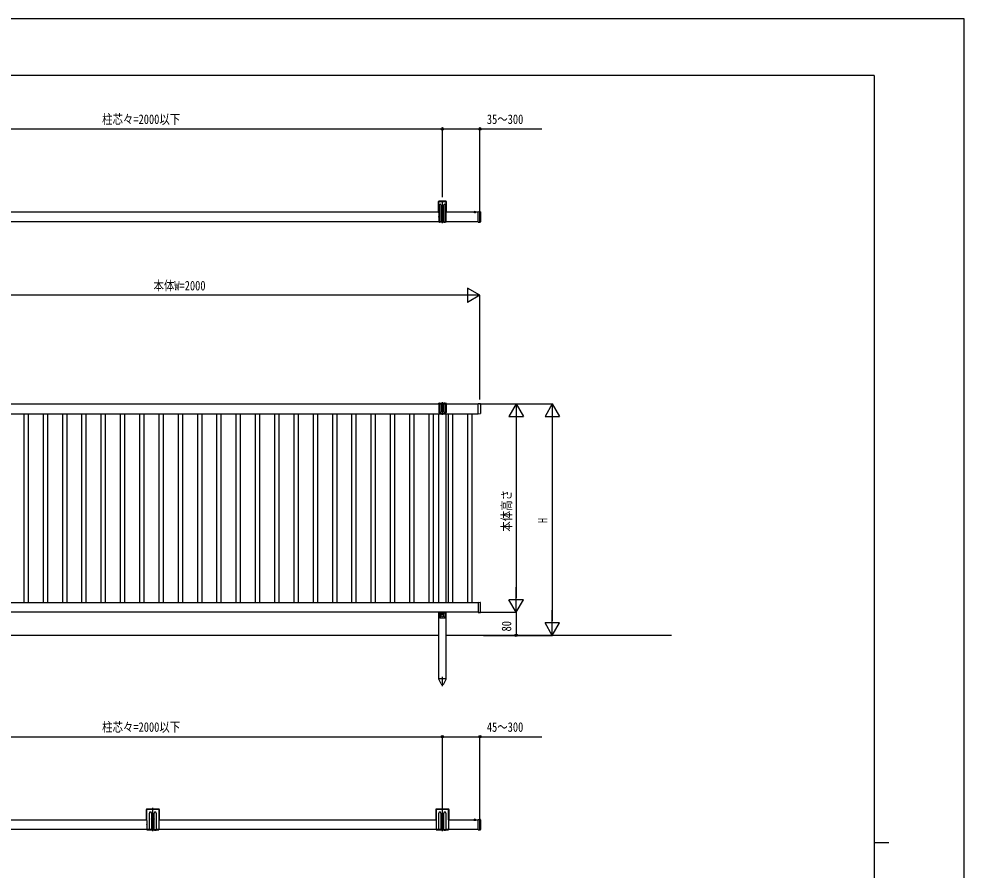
# Model space of a CAD drawing. Units: millimetres, scale not verified. Extents: x -4205 to 4205, y -2970 to 2970.
# Drawn here: x 941 to 4205, y 29 to 2970 of the extents above; entities that cross this region are included whole.
import ezdxf
from ezdxf.enums import TextEntityAlignment as Align

# ---------------------------------------------------------------- set-up
doc = ezdxf.new("R2010")
doc.units = ezdxf.units.MM
doc.header["$LTSCALE"] = 12
for name, color, linetype in [('0-3_YKK_A1', 4, 'Continuous'), ('0-4_YKK_D', 6, 'Continuous'), ('0-5_YKK_ZWAK', 7, 'Continuous')]:
    doc.layers.add(name, color=color, linetype=linetype)
doc.styles.add('ＭＳ ゴシック', font='')
doc.styles.get('ＭＳ ゴシック').set_extended_font_data('MS Gothic')

msp = doc.modelspace()

# ---------------------------------------------------------------- linework, layer by layer
at = {"layer": '0-3_YKK_A1'}
for p, q in [((2389.02, 2337.5), (2389.02, 2304)), ((2390.52, 2337.5), (2390.52, 2302.5)), ((2415.52, 2340), (2391.52, 2340)), ((2415.52, 2338.5), (2391.52, 2338.5)), ((2393.52, 2268.5), (2393.52, 2327.2)), ((2398.52, 2327.2), (2398.52, 2268.5)), ((2403.52, 2263.8), (2403.52, 2342.63)), ((2408.52, 2268.5), (2408.52, 2327.2)), ((2413.52, 2327.2), (2413.52, 2268.5)), ((2416.52, 2302.5), (2416.52, 2337.5)), ((2418.02, 2304), (2418.02, 2337.5)), ((2391.02, 2302), (537.52, 2302)), ((2391.02, 2302), (2389.02, 2304)), ((2391.02, 2302), (2391.02, 2301.71)), ((2391.02, 2300.29), (2391.02, 2286.71)), ((2391.02, 2285.29), (2391.02, 2268.5)), ((2409.77, 2305.2), (2397.27, 2305.2)), ((2402.27, 2305.62), (2401.44, 2305.62)), ((2404.76, 2304.79), (2405.59, 2304.79)), ((2418.02, 2304), (2416.02, 2302)), ((2527.02, 2302), (2416.02, 2302)), ((2416.02, 2301.71), (2416.02, 2302)), ((2416.02, 2286.71), (2416.02, 2300.29)), ((2416.02, 2268.5), (2416.02, 2285.29)), ((2511.92, 2302), (2519.12, 2302)), ((2513.47, 2303.97), (2514.37, 2302.15)), ((2515.52, 2301.54), (2514.37, 2302.15)), ((2515.52, 2305.5), (2515.52, 2298.93)), ((2515.52, 2301.54), (2516.66, 2302.15)), ((2517.57, 2303.97), (2516.66, 2302.15)), ((2527.02, 2303.25), (2527.02, 2303.93)), ((2527.02, 2268.75), (2527.02, 2303.25)), ((2527.34, 2304.23), (2534.08, 2303.82)), ((2533.02, 2266.89), (2533.02, 2305.22)), ((2535.02, 2302.82), (2535.02, 2269.18)), ((537.52, 2270), (2391.02, 2270)), ((2391.02, 2270), (2394.52, 2270)), ((2391.02, 2268.5), (2393.52, 2268.5)), ((2397.52, 2267.5), (2394.52, 2267.5)), ((2396.52, 2269), (2395.52, 2269)), ((2397.52, 2270), (2409.52, 2270)), ((2398.52, 2268.5), (2408.52, 2268.5)), ((2409.52, 2267.5), (2412.52, 2267.5)), ((2410.52, 2269), (2411.52, 2269)), ((2412.52, 2270), (2416.02, 2270)), ((2413.52, 2268.5), (2416.02, 2268.5)), ((2416.02, 2270), (2527.02, 2270)), ((2527.02, 2268.07), (2527.02, 2268.75)), ((2527.34, 2267.77), (2534.08, 2268.18)), ((537.52, 1640), (2527.02, 1640)), ((2393.52, 1641.5), (2391.02, 1641.5)), ((2391.02, 1641.5), (2391.02, 1610)), ((2393.52, 1612.49), (2393.52, 1641.5)), ((2394.52, 1642.5), (2397.52, 1642.5)), ((2408.52, 1641.5), (2398.52, 1641.5)), ((2398.52, 1641.5), (2398.52, 1612.49)), ((2403.52, 1602.42), (2403.52, 1646.2)), ((2408.52, 1612.49), (2408.52, 1641.5)), ((2412.52, 1642.5), (2409.52, 1642.5)), ((2416.02, 1641.5), (2413.52, 1641.5)), ((2413.52, 1641.5), (2413.52, 1612.49)), ((2416.02, 1641.5), (2416.02, 1610)), ((2527.34, 1641.18), (2534.08, 1640.76)), ((2535.02, 1639.77), (2535.02, 1607.13)), ((537.52, 1606), (2527.02, 1606)), ((957.92, 1606), (957.92, 954)), ((957.92, 1606), (972.92, 1606)), ((972.92, 1606), (972.92, 954)), ((1024.52, 1606), (1024.52, 954)), ((1024.52, 1606), (1039.52, 1606)), ((1039.52, 1606), (1039.52, 954)), ((1091.12, 1606), (1091.12, 954)), ((1091.12, 1606), (1106.12, 1606)), ((1106.12, 1606), (1106.12, 954)), ((1157.72, 1606), (1157.72, 954)), ((1157.72, 1606), (1172.72, 1606)), ((1172.72, 1606), (1172.72, 954)), ((1224.32, 1606), (1224.32, 954)), ((1224.32, 1606), (1239.32, 1606)), ((1239.32, 1606), (1239.32, 954)), ((1290.92, 1606), (1290.92, 954)), ((1290.92, 1606), (1305.92, 1606)), ((1305.92, 1606), (1305.92, 954)), ((1357.52, 1606), (1357.52, 954)), ((1357.52, 1606), (1372.52, 1606)), ((1372.52, 1606), (1372.52, 954)), ((1424.12, 1606), (1424.12, 954)), ((1424.12, 1606), (1439.12, 1606)), ((1439.12, 1606), (1439.12, 954)), ((1490.72, 1606), (1490.72, 954)), ((1490.72, 1606), (1505.72, 1606)), ((1505.72, 1606), (1505.72, 954)), ((1557.32, 1606), (1557.32, 954)), ((1557.32, 1606), (1572.32, 1606)), ((1572.32, 1606), (1572.32, 954)), ((1623.92, 1606), (1623.92, 954)), ((1623.92, 1606), (1638.92, 1606)), ((1638.92, 1606), (1638.92, 954)), ((1690.52, 1606), (1690.52, 954)), ((1690.52, 1606), (1705.52, 1606)), ((1705.52, 1606), (1705.52, 954)), ((1757.12, 1606), (1757.12, 954)), ((1757.12, 1606), (1772.12, 1606)), ((1772.12, 1606), (1772.12, 954)), ((1823.72, 1606), (1823.72, 954)), ((1823.72, 1606), (1838.72, 1606)), ((1838.72, 1606), (1838.72, 954)), ((1890.32, 1606), (1890.32, 954)), ((1890.32, 1606), (1905.32, 1606)), ((1905.32, 1606), (1905.32, 954)), ((1956.92, 1606), (1956.92, 954)), ((1956.92, 1606), (1971.92, 1606)), ((1971.92, 1606), (1971.92, 954)), ((2023.52, 1606), (2023.52, 954)), ((2023.52, 1606), (2038.52, 1606)), ((2038.52, 1606), (2038.52, 954)), ((2090.12, 1606), (2090.12, 954)), ((2090.12, 1606), (2105.12, 1606)), ((2105.12, 1606), (2105.12, 954)), ((2156.72, 1606), (2156.72, 954)), ((2156.72, 1606), (2171.72, 1606)), ((2171.72, 1606), (2171.72, 954)), ((2223.32, 1606), (2223.32, 954)), ((2223.32, 1606), (2238.32, 1606)), ((2238.32, 1606), (2238.32, 954)), ((2289.92, 1606), (2289.92, 954)), ((2289.92, 1606), (2304.92, 1606)), ((2304.92, 1606), (2304.92, 954)), ((2356.52, 1606), (2356.52, 954)), ((2356.52, 1606), (2371.52, 1606)), ((2371.52, 1606), (2371.52, 954)), ((2391.02, 954), (2391.02, 1606)), ((2393.02, 1608), (2414.02, 1608)), ((2416.02, 954), (2416.02, 1606)), ((2423.12, 1606), (2423.12, 954)), ((2423.12, 1606), (2438.12, 1606)), ((2438.12, 1606), (2438.12, 954)), ((2489.72, 1606), (2489.72, 954)), ((2489.72, 1606), (2504.72, 1606)), ((2504.72, 1606), (2504.72, 954)), ((2527.34, 1605.72), (2534.08, 1606.13)), ((537.52, 954), (2527.02, 954)), ((957.92, 954), (972.92, 954)), ((1024.52, 954), (1039.52, 954)), ((1091.12, 954), (1106.12, 954)), ((1157.72, 954), (1172.72, 954)), ((1224.32, 954), (1239.32, 954)), ((1290.92, 954), (1305.92, 954)), ((1357.52, 954), (1372.52, 954)), ((1424.12, 954), (1439.12, 954)), ((1490.72, 954), (1505.72, 954)), ((1557.32, 954), (1572.32, 954)), ((1623.92, 954), (1638.92, 954)), ((1690.52, 954), (1705.52, 954)), ((1757.12, 954), (1772.12, 954)), ((1823.72, 954), (1838.72, 954)), ((1890.32, 954), (1905.32, 954)), ((1956.92, 954), (1971.92, 954)), ((2023.52, 954), (2038.52, 954)), ((2090.12, 954), (2105.12, 954)), ((2156.72, 954), (2171.72, 954)), ((2223.32, 954), (2238.32, 954)), ((2289.92, 954), (2304.92, 954)), ((2356.52, 954), (2371.52, 954)), ((2423.12, 954), (2438.12, 954)), ((2489.72, 954), (2504.72, 954)), ((2527.34, 954.28), (2534.08, 953.86)), ((2535.02, 920.23), (2535.02, 952.87)), ((2527.02, 920), (537.52, 920)), ((2392.52, 920), (2392.52, 903)), ((2392.52, 917.8), (2394.52, 917.8)), ((2394.52, 905.5), (2394.52, 920)), ((2395.52, 916.93), (2397.52, 916.93)), ((2398.52, 920), (2398.52, 905.5)), ((2398.52, 917.8), (2408.52, 917.8)), ((2408.52, 905.5), (2408.52, 920)), ((2411.52, 916.93), (2409.52, 916.93)), ((2412.52, 920), (2412.52, 905.5)), ((2412.52, 917.8), (2414.52, 917.8)), ((2414.52, 903), (2414.52, 920)), ((2416.02, 690), (2416.02, 920)), ((2527.34, 918.82), (2534.08, 919.23)), ((2394.52, 901), (2412.52, 901)), ((2391.02, 840), (416.02, 840)), ((3194.9, 840), (2416.02, 840)), ((2399.06, 672.74), (2390.82, 689)), ((2403.52, 664.49), (2403.52, 696.96)), ((2407.98, 672.74), (2416.22, 689)), ((2416.22, 689), (2416.22, 690)), ((1380.52, 237.5), (1380.52, 204)), ((1382.02, 237.5), (1382.02, 202.5)), ((1424.02, 240), (1383.02, 240)), ((1424.02, 238.5), (1383.02, 238.5)), ((1403.52, 163.8), (1403.52, 244.7)), ((1425.02, 202.5), (1425.02, 237.5)), ((1426.52, 204), (1426.52, 237.5)), ((2380.52, 237.5), (2380.52, 204)), ((2382.02, 237.5), (2382.02, 202.5)), ((2424.02, 240), (2383.02, 240)), ((2424.02, 238.5), (2383.02, 238.5)), ((2403.52, 163.8), (2403.52, 244.7)), ((2425.02, 202.5), (2425.02, 237.5)), ((2426.52, 204), (2426.52, 237.5)), ((1382.52, 202), (537.52, 202)), ((1382.52, 202), (1380.52, 204)), ((1382.52, 202), (1382.52, 201.71)), ((1382.52, 200.29), (1382.52, 186.71)), ((1391.52, 168.5), (1391.52, 226.2)), ((1398.52, 226.2), (1398.52, 168.5)), ((1399.27, 205.2), (1407.77, 205.2)), ((1407.77, 205.2), (1399.27, 205.2)), ((1402.27, 204.79), (1401.44, 204.79)), ((1403.52, 200.95), (1403.52, 209.45)), ((1404.76, 205.62), (1405.59, 205.62)), ((1408.52, 168.5), (1408.52, 226.2)), ((1415.52, 226.2), (1415.52, 168.5)), ((1426.52, 204), (1424.52, 202)), ((2382.52, 202), (1424.52, 202)), ((1424.52, 202), (1424.52, 201.71)), ((1424.52, 200.29), (1424.52, 186.71)), ((2382.52, 202), (2380.52, 204)), ((2382.52, 202), (2382.52, 201.71)), ((2382.52, 200.29), (2382.52, 186.71)), ((2391.52, 168.5), (2391.52, 226.2)), ((2398.52, 226.2), (2398.52, 168.5)), ((2399.27, 205.2), (2407.77, 205.2)), ((2407.77, 205.2), (2399.27, 205.2)), ((2402.27, 204.79), (2401.44, 204.79)), ((2403.52, 200.95), (2403.52, 209.45)), ((2404.76, 205.62), (2405.59, 205.62)), ((2408.52, 168.5), (2408.52, 226.2)), ((2415.52, 226.2), (2415.52, 168.5)), ((2426.52, 204), (2424.52, 202)), ((2527.02, 202), (2424.52, 202)), ((2424.52, 202), (2424.52, 201.71)), ((2424.52, 200.29), (2424.52, 186.71)), ((2511.92, 202), (2519.12, 202)), ((2513.47, 203.97), (2514.37, 202.15)), ((2515.52, 201.54), (2514.37, 202.15)), ((2515.52, 205.5), (2515.52, 198.93)), ((2515.52, 201.54), (2516.66, 202.15)), ((2517.57, 203.97), (2516.66, 202.15)), ((2527.02, 203.25), (2527.02, 203.93)), ((2527.02, 168.75), (2527.02, 203.25)), ((2527.34, 204.23), (2534.08, 203.82)), ((2533.02, 166.89), (2533.02, 205.22)), ((2535.02, 202.82), (2535.02, 169.18)), ((537.52, 170), (1382.52, 170)), ((1382.52, 185.29), (1382.52, 168.5)), ((1382.52, 170), (1392.52, 170)), ((1382.52, 168.5), (1391.52, 168.5)), ((1397.52, 167.5), (1392.52, 167.5)), ((1396.52, 169), (1393.52, 169)), ((1397.52, 170), (1409.52, 170)), ((1398.52, 168.5), (1408.52, 168.5)), ((1409.52, 167.5), (1414.52, 167.5)), ((1410.52, 169), (1413.52, 169)), ((1414.52, 170), (1424.52, 170)), ((1415.52, 168.5), (1424.52, 168.5)), ((1424.52, 185.29), (1424.52, 168.5)), ((1424.52, 170), (2382.52, 170)), ((2382.52, 185.29), (2382.52, 168.5)), ((2382.52, 170), (2392.52, 170)), ((2382.52, 168.5), (2391.52, 168.5)), ((2397.52, 167.5), (2392.52, 167.5)), ((2396.52, 169), (2393.52, 169)), ((2397.52, 170), (2409.52, 170)), ((2398.52, 168.5), (2408.52, 168.5)), ((2409.52, 167.5), (2414.52, 167.5)), ((2410.52, 169), (2413.52, 169)), ((2414.52, 170), (2424.52, 170)), ((2415.52, 168.5), (2424.52, 168.5)), ((2424.52, 185.29), (2424.52, 168.5)), ((2424.52, 170), (2527.02, 170)), ((2527.02, 168.07), (2527.02, 168.75)), ((2527.34, 167.77), (2534.08, 168.18))]:
    msp.add_line(p, q, dxfattribs=at)
for points in [[(2401.44, 2305.62), (2401.44, 2304.79), (2402.27, 2304.79)], [(2403.93, 2306.45), (2403.93, 2307.28), (2403.1, 2307.28), (2403.1, 2306.45)], [(2403.1, 2303.95), (2403.1, 2303.13), (2403.93, 2303.13), (2403.93, 2303.95)], [(2405.59, 2304.79), (2405.59, 2305.62), (2404.76, 2305.62)], [(2527.02, 1606.02), (2527.02, 1606.7), (2527.02, 1640.2), (2527.02, 1640.88)], [(2527.02, 953.98), (2527.02, 953.3), (2527.02, 919.8), (2527.02, 919.12)], [(2416.02, 690), (2391.02, 690), (2391.02, 920)], [(2416.22, 690), (2390.82, 690), (2390.82, 689)], [(1401.44, 204.79), (1401.44, 205.62), (1402.27, 205.62)], [(1403.1, 206.45), (1403.1, 207.28), (1403.93, 207.28), (1403.93, 206.45)], [(1403.93, 203.96), (1403.93, 203.13), (1403.1, 203.13), (1403.1, 203.96)], [(1405.59, 205.62), (1405.59, 204.79), (1404.76, 204.79)], [(2401.44, 204.79), (2401.44, 205.62), (2402.27, 205.62)], [(2403.1, 206.45), (2403.1, 207.28), (2403.93, 207.28), (2403.93, 206.45)], [(2403.93, 203.96), (2403.93, 203.13), (2403.1, 203.13), (2403.1, 203.96)], [(2405.59, 205.62), (2405.59, 204.79), (2404.76, 204.79)]]:
    msp.add_lwpolyline(points, dxfattribs=at)
for centre, radius in [((2403.52, 2305.2), 4.25), ((2403.52, 2305.2), 2.25), ((2403.52, 912), 2.1), ((2403.52, 905), 0.65), ((1403.52, 205.2), 4.25), ((1403.52, 205.2), 2.25), ((2403.52, 205.2), 4.25), ((2403.52, 205.2), 2.25)]:
    msp.add_circle(centre, radius, dxfattribs=at)
for centre, radius, start, end in [((2391.52, 2337.5), 2.5, 90, 180), ((2391.52, 2337.5), 1, 90, 180), ((2396.02, 2327.2), 2.5, 0, 180), ((2411.02, 2327.2), 2.5, 0, 180), ((2415.52, 2337.5), 2.5, 0, 90), ((2415.52, 2337.5), 1, 0, 90), ((2390.32, 2301), 1, 314.427, 45.573), ((2390.32, 2286), 1, 314.427, 45.573), ((2402.27, 2306.45), 0.83, 270, 0), ((2402.27, 2303.95), 0.83, 0, 90), ((2404.76, 2306.45), 0.83, 180, 270), ((2404.76, 2303.95), 0.83, 90, 180), ((2416.72, 2301), 1, 134.427, 225.573), ((2416.72, 2286), 1, 134.427, 225.573), ((2511.92, 2302.15), 0.154, 152.71904, 270), ((2515.52, 2300.3), 4.2, 27.28096, 152.71904), ((2519.12, 2302.15), 0.154, 270, 27.28096), ((2527.32, 2303.93), 0.3, 86.5, 180), ((2534.02, 2302.82), 1, 0, 86.5), ((2394.52, 2268.5), 1, 180, 270), ((2395.52, 2270), 1, 180, 270), ((2396.52, 2270), 1, 270, 0), ((2397.52, 2268.5), 1, 270, 0), ((2409.52, 2268.5), 1, 180, 270), ((2410.52, 2270), 1, 180, 270), ((2411.52, 2270), 1, 270, 0), ((2412.52, 2268.5), 1, 270, 0), ((2527.32, 2268.07), 0.3, 180, 273.5), ((2534.02, 2269.18), 1, 273.5, 0), ((2391.02, 1639.5), 2, 90, 165.65639), ((2394.52, 1641.5), 1, 90, 180), ((2397.52, 1641.5), 1, 0, 90), ((2409.52, 1641.5), 1, 90, 180), ((2412.52, 1641.5), 1, 0, 90), ((2416.02, 1639.5), 2, 14.34361, 90), ((2527.32, 1640.88), 0.3, 86.5, 180), ((2534.02, 1639.77), 1, 0, 86.5), ((2393.02, 1610), 2, 180, 270), ((2396.02, 1612.49), 2.5, 180, 0), ((2411.02, 1612.49), 2.5, 180, 0), ((2414.02, 1610), 2, 270, 0), ((2527.32, 1606.02), 0.3, 180, 273.5), ((2534.02, 1607.13), 1, 273.5, 0), ((2527.32, 953.98), 0.3, 86.5, 180), ((2534.02, 952.87), 1, 0, 86.5), ((2395.52, 917.93), 1, 180, 270), ((2397.52, 917.93), 1, 270, 0), ((2409.52, 917.93), 1, 180, 270), ((2411.52, 917.93), 1, 270, 0), ((2527.32, 919.12), 0.3, 180, 273.5), ((2534.02, 920.23), 1, 273.5, 0), ((2394.52, 903), 2, 180, 270), ((2396.52, 905.5), 2, 180, 0), ((2410.52, 905.5), 2, 180, 0), ((2412.52, 903), 2, 270, 0), ((2403.52, 675), 5, 206.87405, 333.12595), ((1383.02, 237.5), 2.5, 90, 180), ((1383.02, 237.5), 1, 90, 180), ((1395.02, 226.2), 3.5, 0, 180), ((1412.02, 226.2), 3.5, 0, 180), ((1424.02, 237.5), 2.5, 0, 90), ((1424.02, 237.5), 1, 0, 90), ((2383.02, 237.5), 2.5, 90, 180), ((2383.02, 237.5), 1, 90, 180), ((2395.02, 226.2), 3.5, 0, 180), ((2412.02, 226.2), 3.5, 0, 180), ((2424.02, 237.5), 2.5, 0, 90), ((2424.02, 237.5), 1, 0, 90), ((1381.82, 201), 1, 314.427, 45.573), ((1402.27, 206.45), 0.83, 270, 0), ((1402.27, 203.96), 0.83, 0, 90), ((1404.76, 206.45), 0.83, 180, 270), ((1404.76, 203.96), 0.83, 90, 180), ((1425.22, 201), 1, 134.427, 225.573), ((2381.82, 201), 1, 314.427, 45.573), ((2402.27, 206.45), 0.83, 270, 0), ((2402.27, 203.96), 0.83, 0, 90), ((2404.76, 206.45), 0.83, 180, 270), ((2404.76, 203.96), 0.83, 90, 180), ((2425.22, 201), 1, 134.427, 225.573), ((2511.92, 202.15), 0.154, 152.71904, 270), ((2515.52, 200.3), 4.2, 27.28096, 152.71904), ((2519.12, 202.15), 0.154, 270, 27.28096), ((2527.32, 203.93), 0.3, 86.5, 180), ((2534.02, 202.82), 1, 0, 86.5), ((1381.82, 186), 1, 314.427, 45.573), ((1392.52, 168.5), 1, 180, 270), ((1393.52, 170), 1, 180, 270), ((1396.52, 170), 1, 270, 0), ((1397.52, 168.5), 1, 270, 0), ((1409.52, 168.5), 1, 180, 270), ((1410.52, 170), 1, 180, 270), ((1413.52, 170), 1, 270, 0), ((1414.52, 168.5), 1, 270, 0), ((1425.22, 186), 1, 134.427, 225.573), ((2381.82, 186), 1, 314.427, 45.573), ((2392.52, 168.5), 1, 180, 270), ((2393.52, 170), 1, 180, 270), ((2396.52, 170), 1, 270, 0), ((2397.52, 168.5), 1, 270, 0), ((2409.52, 168.5), 1, 180, 270), ((2410.52, 170), 1, 180, 270), ((2413.52, 170), 1, 270, 0), ((2414.52, 168.5), 1, 270, 0), ((2425.22, 186), 1, 134.427, 225.573), ((2527.32, 168.07), 0.3, 180, 273.5), ((2534.02, 169.18), 1, 273.5, 0)]:
    msp.add_arc(centre, radius, start, end, dxfattribs=at)
at = {"layer": '0-4_YKK_D'}
for p, q in [((403.52, 2590), (2403.52, 2590)), ((2403.52, 2353.8), (2403.52, 2591)), ((2403.52, 2353.8), (2403.52, 2591)), ((2533.02, 2306.22), (2533.02, 2591)), ((2533.02, 2015), (2489.72, 2040)), ((2489.72, 2040), (2489.72, 1990)), ((2483.02, 2015), (583.02, 2015)), ((2533.02, 2015), (2446.42, 2015)), ((2533.02, 2015), (2489.72, 1990)), ((2533.02, 1655), (2533.02, 2016)), ((2531.52, 1640), (2659.02, 1640)), ((2531.52, 1640), (2784.02, 1640)), ((2658.02, 1640), (2633.02, 1596.69)), ((2658.02, 1640), (2683.02, 1596.69)), ((2658.02, 1640), (2658.02, 1553.39)), ((2783.02, 1640), (2758.02, 1596.69)), ((2783.02, 1640), (2808.02, 1596.69)), ((2783.02, 1640), (2783.02, 1553.39)), ((2633.02, 1596.69), (2683.02, 1596.69)), ((2658.02, 1590), (2658.02, 970)), ((2758.02, 1596.69), (2808.02, 1596.69)), ((2783.02, 1590), (2783.02, 890)), ((2658.02, 920), (2658.02, 1006.6)), ((2658.02, 920), (2633.02, 963.3)), ((2683.02, 963.3), (2633.02, 963.3)), ((2658.02, 920), (2683.02, 963.3)), ((2531.52, 920), (2659.02, 920)), ((2531.52, 920), (2659.02, 920)), ((2658.02, 920), (2658.02, 840)), ((2783.02, 840), (2783.02, 926.6)), ((2783.02, 840), (2758.02, 883.3)), ((2808.02, 883.3), (2758.02, 883.3)), ((2783.02, 840), (2808.02, 883.3)), ((2545.52, 840), (2659.02, 840)), ((2546.52, 840), (2784.02, 840)), ((403.52, 490), (2403.52, 490)), ((2403.52, 245.7), (2403.52, 491)), ((2403.52, 245.7), (2403.52, 491)), ((2533.02, 206.22), (2533.02, 491))]:
    msp.add_line(p, q, dxfattribs=at)
for points in [[(2403.52, 2590), (2533.02, 2590), (2746.42, 2590)], [(2403.52, 490), (2533.02, 490), (2746.42, 490)]]:
    msp.add_lwpolyline(points, dxfattribs=at)
for centre in [(2403.52, 2590), (2403.52, 2590), (2533.02, 2590), (2658.02, 840), (2403.52, 490), (2403.52, 490), (2533.02, 490)]:
    msp.add_circle(centre, 4.25, dxfattribs=at)
at = {"layer": '0-5_YKK_ZWAK'}
for p, q in [((3895.02, 2775), (-3904.98, 2775)), ((3895.02, 2775), (3895.02, -2525)), ((3895.02, 125), (3945.02, 125))]:
    msp.add_line(p, q, dxfattribs=at)
msp.add_lwpolyline([(-4205, -2970), (4205, -2970), (4205, 2970), (-4205, 2970)], close=True, dxfattribs=at)

# ---------------------------------------------------------------- texts
at = {"layer": '0-4_YKK_D', "style": 'ＭＳ ゴシック', "width": 0.8}
for s, p in [('柱芯々=2000以下', (1228.32, 2597)), ('35～300', (2557.02, 2597)), ('本体W=2000', (1405.82, 2022)), ('柱芯々=2000以下', (1228.32, 497)), ('45～300', (2557.02, 497))]:
    msp.add_text(s, height=32.99, dxfattribs=at).set_placement(p, align=Align.BOTTOM_LEFT)
for s, p in [('本体高さ', (2651.02, 1198.4)), ('H', (2776.02, 1228)), ('80', (2651.02, 853.6))]:
    msp.add_text(s, height=32.99, rotation=90, dxfattribs=at).set_placement(p, align=Align.BOTTOM_LEFT)

doc.saveas('drawing.dxf')
